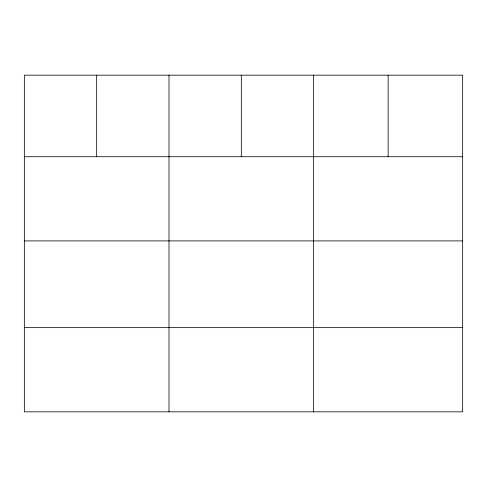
<?xml version="1.0" encoding="UTF-8"?>
<svg xmlns="http://www.w3.org/2000/svg" width="487" height="487" viewBox="0 0 487 487"><rect width="100%" height="100%" fill="white"/><g stroke="black" fill="none" stroke-linecap="round" stroke-linejoin="round"><path stroke-width="0.73" d="M462.65 240.907L462.65 75.168L24.35 75.168L24.35 411.832L462.65 411.832L462.65 240.907L24.35 240.907M24.35 156.717L462.65 156.717M24.35 327.641L462.65 327.641M388.139 75.168L388.139 156.717M313.628 75.168L313.628 411.832M241.308 75.168L241.308 156.717M168.989 75.168L168.989 411.832M96.67 75.168L96.67 156.717"/></g></svg>
